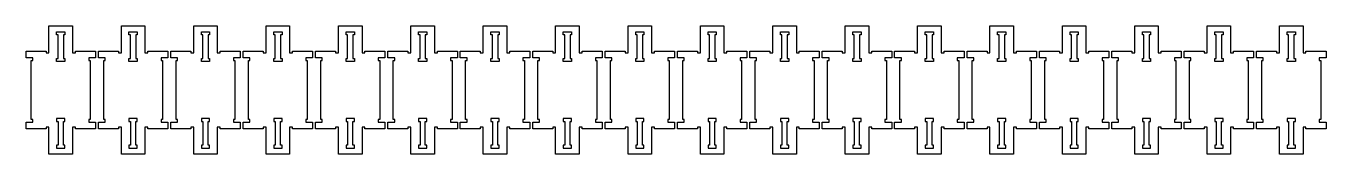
# Model space of a CAD drawing. Header units: millimetres. Extents: x -30325 to 14169, y -12596 to 6470.
# Drawn here: x -10506 to -6088, y -9579 to -9143 of the extents above; entities that cross this region are included whole.
import ezdxf

# ---------------------------------------------------------------- set-up
doc = ezdxf.new("R2010")
doc.units = ezdxf.units.MM
doc.header["$MEASUREMENT"] = 0

msp = doc.modelspace()

# ---------------------------------------------------------------- linework, layer by layer
for points in [[(-10338.3, -9233.9), (-10338.3, -9228.9), (-10270.3, -9228.9), (-10270.3, -9250.9), (-10293.3, -9250.9), (-10293.3, -9260.9), (-10288.3, -9260.9), (-10288.3, -9460.9), (-10293.3, -9460.9), (-10293.3, -9470.9), (-10270.3, -9470.9), (-10270.3, -9492.9), (-10338.3, -9492.9), (-10338.3, -9487.9), (-10348.3, -9487.9), (-10348.3, -9578.9), (-10428.3, -9578.9), (-10428.3, -9487.9), (-10438.3, -9487.9), (-10438.3, -9492.9), (-10506.3, -9492.9), (-10506.3, -9470.9), (-10483.3, -9470.9), (-10483.3, -9460.9), (-10488.3, -9460.9), (-10488.3, -9260.9), (-10483.3, -9260.9), (-10483.3, -9250.9), (-10506.3, -9250.9), (-10506.3, -9228.9), (-10438.3, -9228.9), (-10438.3, -9233.9), (-10428.3, -9233.9), (-10428.3, -9142.9), (-10348.3, -9142.9), (-10348.3, -9233.9)], [(-10092.3, -9233.9), (-10092.3, -9228.9), (-10024.3, -9228.9), (-10024.3, -9250.9), (-10047.3, -9250.9), (-10047.3, -9260.9), (-10042.3, -9260.9), (-10042.3, -9460.9), (-10047.3, -9460.9), (-10047.3, -9470.9), (-10024.3, -9470.9), (-10024.3, -9492.9), (-10092.3, -9492.9), (-10092.3, -9487.9), (-10102.3, -9487.9), (-10102.3, -9578.9), (-10182.3, -9578.9), (-10182.3, -9487.9), (-10192.3, -9487.9), (-10192.3, -9492.9), (-10260.3, -9492.9), (-10260.3, -9470.9), (-10237.3, -9470.9), (-10237.3, -9460.9), (-10242.3, -9460.9), (-10242.3, -9260.9), (-10237.3, -9260.9), (-10237.3, -9250.9), (-10260.3, -9250.9), (-10260.3, -9228.9), (-10192.3, -9228.9), (-10192.3, -9233.9), (-10182.3, -9233.9), (-10182.3, -9142.9), (-10102.3, -9142.9), (-10102.3, -9233.9)], [(-9846.3, -9233.9), (-9846.3, -9228.9), (-9778.3, -9228.9), (-9778.3, -9250.9), (-9801.3, -9250.9), (-9801.3, -9260.9), (-9796.3, -9260.9), (-9796.3, -9460.9), (-9801.3, -9460.9), (-9801.3, -9470.9), (-9778.3, -9470.9), (-9778.3, -9492.9), (-9846.3, -9492.9), (-9846.3, -9487.9), (-9856.3, -9487.9), (-9856.3, -9578.9), (-9936.3, -9578.9), (-9936.3, -9487.9), (-9946.3, -9487.9), (-9946.3, -9492.9), (-10014.3, -9492.9), (-10014.3, -9470.9), (-9991.3, -9470.9), (-9991.3, -9460.9), (-9996.3, -9460.9), (-9996.3, -9260.9), (-9991.3, -9260.9), (-9991.3, -9250.9), (-10014.3, -9250.9), (-10014.3, -9228.9), (-9946.3, -9228.9), (-9946.3, -9233.9), (-9936.3, -9233.9), (-9936.3, -9142.9), (-9856.3, -9142.9), (-9856.3, -9233.9)], [(-9600.3, -9233.9), (-9600.3, -9228.9), (-9532.3, -9228.9), (-9532.3, -9250.9), (-9555.3, -9250.9), (-9555.3, -9260.9), (-9550.3, -9260.9), (-9550.3, -9460.9), (-9555.3, -9460.9), (-9555.3, -9470.9), (-9532.3, -9470.9), (-9532.3, -9492.9), (-9600.3, -9492.9), (-9600.3, -9487.9), (-9610.3, -9487.9), (-9610.3, -9578.9), (-9690.3, -9578.9), (-9690.3, -9487.9), (-9700.3, -9487.9), (-9700.3, -9492.9), (-9768.3, -9492.9), (-9768.3, -9470.9), (-9745.3, -9470.9), (-9745.3, -9460.9), (-9750.3, -9460.9), (-9750.3, -9260.9), (-9745.3, -9260.9), (-9745.3, -9250.9), (-9768.3, -9250.9), (-9768.3, -9228.9), (-9700.3, -9228.9), (-9700.3, -9233.9), (-9690.3, -9233.9), (-9690.3, -9142.9), (-9610.3, -9142.9), (-9610.3, -9233.9)], [(-9354.3, -9233.9), (-9354.3, -9228.9), (-9286.3, -9228.9), (-9286.3, -9250.9), (-9309.3, -9250.9), (-9309.3, -9260.9), (-9304.3, -9260.9), (-9304.3, -9460.9), (-9309.3, -9460.9), (-9309.3, -9470.9), (-9286.3, -9470.9), (-9286.3, -9492.9), (-9354.3, -9492.9), (-9354.3, -9487.9), (-9364.3, -9487.9), (-9364.3, -9578.9), (-9444.3, -9578.9), (-9444.3, -9487.9), (-9454.3, -9487.9), (-9454.3, -9492.9), (-9522.3, -9492.9), (-9522.3, -9470.9), (-9499.3, -9470.9), (-9499.3, -9460.9), (-9504.3, -9460.9), (-9504.3, -9260.9), (-9499.3, -9260.9), (-9499.3, -9250.9), (-9522.3, -9250.9), (-9522.3, -9228.9), (-9454.3, -9228.9), (-9454.3, -9233.9), (-9444.3, -9233.9), (-9444.3, -9142.9), (-9364.3, -9142.9), (-9364.3, -9233.9)], [(-9108.3, -9233.9), (-9108.3, -9228.9), (-9040.3, -9228.9), (-9040.3, -9250.9), (-9063.3, -9250.9), (-9063.3, -9260.9), (-9058.3, -9260.9), (-9058.3, -9460.9), (-9063.3, -9460.9), (-9063.3, -9470.9), (-9040.3, -9470.9), (-9040.3, -9492.9), (-9108.3, -9492.9), (-9108.3, -9487.9), (-9118.3, -9487.9), (-9118.3, -9578.9), (-9198.3, -9578.9), (-9198.3, -9487.9), (-9208.3, -9487.9), (-9208.3, -9492.9), (-9276.3, -9492.9), (-9276.3, -9470.9), (-9253.3, -9470.9), (-9253.3, -9460.9), (-9258.3, -9460.9), (-9258.3, -9260.9), (-9253.3, -9260.9), (-9253.3, -9250.9), (-9276.3, -9250.9), (-9276.3, -9228.9), (-9208.3, -9228.9), (-9208.3, -9233.9), (-9198.3, -9233.9), (-9198.3, -9142.9), (-9118.3, -9142.9), (-9118.3, -9233.9)], [(-8862.3, -9233.9), (-8862.3, -9228.9), (-8794.3, -9228.9), (-8794.3, -9250.9), (-8817.3, -9250.9), (-8817.3, -9260.9), (-8812.3, -9260.9), (-8812.3, -9460.9), (-8817.3, -9460.9), (-8817.3, -9470.9), (-8794.3, -9470.9), (-8794.3, -9492.9), (-8862.3, -9492.9), (-8862.3, -9487.9), (-8872.3, -9487.9), (-8872.3, -9578.9), (-8952.3, -9578.9), (-8952.3, -9487.9), (-8962.3, -9487.9), (-8962.3, -9492.9), (-9030.3, -9492.9), (-9030.3, -9470.9), (-9007.3, -9470.9), (-9007.3, -9460.9), (-9012.3, -9460.9), (-9012.3, -9260.9), (-9007.3, -9260.9), (-9007.3, -9250.9), (-9030.3, -9250.9), (-9030.3, -9228.9), (-8962.3, -9228.9), (-8962.3, -9233.9), (-8952.3, -9233.9), (-8952.3, -9142.9), (-8872.3, -9142.9), (-8872.3, -9233.9)], [(-8616.3, -9233.9), (-8616.3, -9228.9), (-8548.3, -9228.9), (-8548.3, -9250.9), (-8571.3, -9250.9), (-8571.3, -9260.9), (-8566.3, -9260.9), (-8566.3, -9460.9), (-8571.3, -9460.9), (-8571.3, -9470.9), (-8548.3, -9470.9), (-8548.3, -9492.9), (-8616.3, -9492.9), (-8616.3, -9487.9), (-8626.3, -9487.9), (-8626.3, -9578.9), (-8706.3, -9578.9), (-8706.3, -9487.9), (-8716.3, -9487.9), (-8716.3, -9492.9), (-8784.3, -9492.9), (-8784.3, -9470.9), (-8761.3, -9470.9), (-8761.3, -9460.9), (-8766.3, -9460.9), (-8766.3, -9260.9), (-8761.3, -9260.9), (-8761.3, -9250.9), (-8784.3, -9250.9), (-8784.3, -9228.9), (-8716.3, -9228.9), (-8716.3, -9233.9), (-8706.3, -9233.9), (-8706.3, -9142.9), (-8626.3, -9142.9), (-8626.3, -9233.9)], [(-8370.3, -9233.9), (-8370.3, -9228.9), (-8302.3, -9228.9), (-8302.3, -9250.9), (-8325.3, -9250.9), (-8325.3, -9260.9), (-8320.3, -9260.9), (-8320.3, -9460.9), (-8325.3, -9460.9), (-8325.3, -9470.9), (-8302.3, -9470.9), (-8302.3, -9492.9), (-8370.3, -9492.9), (-8370.3, -9487.9), (-8380.3, -9487.9), (-8380.3, -9578.9), (-8460.3, -9578.9), (-8460.3, -9487.9), (-8470.3, -9487.9), (-8470.3, -9492.9), (-8538.3, -9492.9), (-8538.3, -9470.9), (-8515.3, -9470.9), (-8515.3, -9460.9), (-8520.3, -9460.9), (-8520.3, -9260.9), (-8515.3, -9260.9), (-8515.3, -9250.9), (-8538.3, -9250.9), (-8538.3, -9228.9), (-8470.3, -9228.9), (-8470.3, -9233.9), (-8460.3, -9233.9), (-8460.3, -9142.9), (-8380.3, -9142.9), (-8380.3, -9233.9)], [(-8124.3, -9233.9), (-8124.3, -9228.9), (-8056.3, -9228.9), (-8056.3, -9250.9), (-8079.3, -9250.9), (-8079.3, -9260.9), (-8074.3, -9260.9), (-8074.3, -9460.9), (-8079.3, -9460.9), (-8079.3, -9470.9), (-8056.3, -9470.9), (-8056.3, -9492.9), (-8124.3, -9492.9), (-8124.3, -9487.9), (-8134.3, -9487.9), (-8134.3, -9578.9), (-8214.3, -9578.9), (-8214.3, -9487.9), (-8224.3, -9487.9), (-8224.3, -9492.9), (-8292.3, -9492.9), (-8292.3, -9470.9), (-8269.3, -9470.9), (-8269.3, -9460.9), (-8274.3, -9460.9), (-8274.3, -9260.9), (-8269.3, -9260.9), (-8269.3, -9250.9), (-8292.3, -9250.9), (-8292.3, -9228.9), (-8224.3, -9228.9), (-8224.3, -9233.9), (-8214.3, -9233.9), (-8214.3, -9142.9), (-8134.3, -9142.9), (-8134.3, -9233.9)], [(-7878.3, -9233.9), (-7878.3, -9228.9), (-7810.3, -9228.9), (-7810.3, -9250.9), (-7833.3, -9250.9), (-7833.3, -9260.9), (-7828.3, -9260.9), (-7828.3, -9460.9), (-7833.3, -9460.9), (-7833.3, -9470.9), (-7810.3, -9470.9), (-7810.3, -9492.9), (-7878.3, -9492.9), (-7878.3, -9487.9), (-7888.3, -9487.9), (-7888.3, -9578.9), (-7968.3, -9578.9), (-7968.3, -9487.9), (-7978.3, -9487.9), (-7978.3, -9492.9), (-8046.3, -9492.9), (-8046.3, -9470.9), (-8023.3, -9470.9), (-8023.3, -9460.9), (-8028.3, -9460.9), (-8028.3, -9260.9), (-8023.3, -9260.9), (-8023.3, -9250.9), (-8046.3, -9250.9), (-8046.3, -9228.9), (-7978.3, -9228.9), (-7978.3, -9233.9), (-7968.3, -9233.9), (-7968.3, -9142.9), (-7888.3, -9142.9), (-7888.3, -9233.9)], [(-7632.3, -9233.9), (-7632.3, -9228.9), (-7564.3, -9228.9), (-7564.3, -9250.9), (-7587.3, -9250.9), (-7587.3, -9260.9), (-7582.3, -9260.9), (-7582.3, -9460.9), (-7587.3, -9460.9), (-7587.3, -9470.9), (-7564.3, -9470.9), (-7564.3, -9492.9), (-7632.3, -9492.9), (-7632.3, -9487.9), (-7642.3, -9487.9), (-7642.3, -9578.9), (-7722.3, -9578.9), (-7722.3, -9487.9), (-7732.3, -9487.9), (-7732.3, -9492.9), (-7800.3, -9492.9), (-7800.3, -9470.9), (-7777.3, -9470.9), (-7777.3, -9460.9), (-7782.3, -9460.9), (-7782.3, -9260.9), (-7777.3, -9260.9), (-7777.3, -9250.9), (-7800.3, -9250.9), (-7800.3, -9228.9), (-7732.3, -9228.9), (-7732.3, -9233.9), (-7722.3, -9233.9), (-7722.3, -9142.9), (-7642.3, -9142.9), (-7642.3, -9233.9)], [(-7386.3, -9233.9), (-7386.3, -9228.9), (-7318.3, -9228.9), (-7318.3, -9250.9), (-7341.3, -9250.9), (-7341.3, -9260.9), (-7336.3, -9260.9), (-7336.3, -9460.9), (-7341.3, -9460.9), (-7341.3, -9470.9), (-7318.3, -9470.9), (-7318.3, -9492.9), (-7386.3, -9492.9), (-7386.3, -9487.9), (-7396.3, -9487.9), (-7396.3, -9578.9), (-7476.3, -9578.9), (-7476.3, -9487.9), (-7486.3, -9487.9), (-7486.3, -9492.9), (-7554.3, -9492.9), (-7554.3, -9470.9), (-7531.3, -9470.9), (-7531.3, -9460.9), (-7536.3, -9460.9), (-7536.3, -9260.9), (-7531.3, -9260.9), (-7531.3, -9250.9), (-7554.3, -9250.9), (-7554.3, -9228.9), (-7486.3, -9228.9), (-7486.3, -9233.9), (-7476.3, -9233.9), (-7476.3, -9142.9), (-7396.3, -9142.9), (-7396.3, -9233.9)], [(-7140.3, -9233.9), (-7140.3, -9228.9), (-7072.3, -9228.9), (-7072.3, -9250.9), (-7095.3, -9250.9), (-7095.3, -9260.9), (-7090.3, -9260.9), (-7090.3, -9460.9), (-7095.3, -9460.9), (-7095.3, -9470.9), (-7072.3, -9470.9), (-7072.3, -9492.9), (-7140.3, -9492.9), (-7140.3, -9487.9), (-7150.3, -9487.9), (-7150.3, -9578.9), (-7230.3, -9578.9), (-7230.3, -9487.9), (-7240.3, -9487.9), (-7240.3, -9492.9), (-7308.3, -9492.9), (-7308.3, -9470.9), (-7285.3, -9470.9), (-7285.3, -9460.9), (-7290.3, -9460.9), (-7290.3, -9260.9), (-7285.3, -9260.9), (-7285.3, -9250.9), (-7308.3, -9250.9), (-7308.3, -9228.9), (-7240.3, -9228.9), (-7240.3, -9233.9), (-7230.3, -9233.9), (-7230.3, -9142.9), (-7150.3, -9142.9), (-7150.3, -9233.9)], [(-6894.3, -9233.9), (-6894.3, -9228.9), (-6826.3, -9228.9), (-6826.3, -9250.9), (-6849.3, -9250.9), (-6849.3, -9260.9), (-6844.3, -9260.9), (-6844.3, -9460.9), (-6849.3, -9460.9), (-6849.3, -9470.9), (-6826.3, -9470.9), (-6826.3, -9492.9), (-6894.3, -9492.9), (-6894.3, -9487.9), (-6904.3, -9487.9), (-6904.3, -9578.9), (-6984.3, -9578.9), (-6984.3, -9487.9), (-6994.3, -9487.9), (-6994.3, -9492.9), (-7062.3, -9492.9), (-7062.3, -9470.9), (-7039.3, -9470.9), (-7039.3, -9460.9), (-7044.3, -9460.9), (-7044.3, -9260.9), (-7039.3, -9260.9), (-7039.3, -9250.9), (-7062.3, -9250.9), (-7062.3, -9228.9), (-6994.3, -9228.9), (-6994.3, -9233.9), (-6984.3, -9233.9), (-6984.3, -9142.9), (-6904.3, -9142.9), (-6904.3, -9233.9)], [(-6648.3, -9233.9), (-6648.3, -9228.9), (-6580.3, -9228.9), (-6580.3, -9250.9), (-6603.3, -9250.9), (-6603.3, -9260.9), (-6598.3, -9260.9), (-6598.3, -9460.9), (-6603.3, -9460.9), (-6603.3, -9470.9), (-6580.3, -9470.9), (-6580.3, -9492.9), (-6648.3, -9492.9), (-6648.3, -9487.9), (-6658.3, -9487.9), (-6658.3, -9578.9), (-6738.3, -9578.9), (-6738.3, -9487.9), (-6748.3, -9487.9), (-6748.3, -9492.9), (-6816.3, -9492.9), (-6816.3, -9470.9), (-6793.3, -9470.9), (-6793.3, -9460.9), (-6798.3, -9460.9), (-6798.3, -9260.9), (-6793.3, -9260.9), (-6793.3, -9250.9), (-6816.3, -9250.9), (-6816.3, -9228.9), (-6748.3, -9228.9), (-6748.3, -9233.9), (-6738.3, -9233.9), (-6738.3, -9142.9), (-6658.3, -9142.9), (-6658.3, -9233.9)], [(-6402.3, -9233.9), (-6402.3, -9228.9), (-6334.3, -9228.9), (-6334.3, -9250.9), (-6357.3, -9250.9), (-6357.3, -9260.9), (-6352.3, -9260.9), (-6352.3, -9460.9), (-6357.3, -9460.9), (-6357.3, -9470.9), (-6334.3, -9470.9), (-6334.3, -9492.9), (-6402.3, -9492.9), (-6402.3, -9487.9), (-6412.3, -9487.9), (-6412.3, -9578.9), (-6492.3, -9578.9), (-6492.3, -9487.9), (-6502.3, -9487.9), (-6502.3, -9492.9), (-6570.3, -9492.9), (-6570.3, -9470.9), (-6547.3, -9470.9), (-6547.3, -9460.9), (-6552.3, -9460.9), (-6552.3, -9260.9), (-6547.3, -9260.9), (-6547.3, -9250.9), (-6570.3, -9250.9), (-6570.3, -9228.9), (-6502.3, -9228.9), (-6502.3, -9233.9), (-6492.3, -9233.9), (-6492.3, -9142.9), (-6412.3, -9142.9), (-6412.3, -9233.9)], [(-6156.3, -9233.9), (-6156.3, -9228.9), (-6088.3, -9228.9), (-6088.3, -9250.9), (-6111.3, -9250.9), (-6111.3, -9260.9), (-6106.3, -9260.9), (-6106.3, -9460.9), (-6111.3, -9460.9), (-6111.3, -9470.9), (-6088.3, -9470.9), (-6088.3, -9492.9), (-6156.3, -9492.9), (-6156.3, -9487.9), (-6166.3, -9487.9), (-6166.3, -9578.9), (-6246.3, -9578.9), (-6246.3, -9487.9), (-6256.3, -9487.9), (-6256.3, -9492.9), (-6324.3, -9492.9), (-6324.3, -9470.9), (-6301.3, -9470.9), (-6301.3, -9460.9), (-6306.3, -9460.9), (-6306.3, -9260.9), (-6301.3, -9260.9), (-6301.3, -9250.9), (-6324.3, -9250.9), (-6324.3, -9228.9), (-6256.3, -9228.9), (-6256.3, -9233.9), (-6246.3, -9233.9), (-6246.3, -9142.9), (-6166.3, -9142.9), (-6166.3, -9233.9)], [(-10374.3, -9172.9), (-10379.3, -9172.9), (-10379.3, -9253.9), (-10374.3, -9253.9), (-10374.3, -9263.9), (-10402.3, -9263.9), (-10402.3, -9253.9), (-10397.3, -9253.9), (-10397.3, -9172.9), (-10402.3, -9172.9), (-10402.3, -9162.9), (-10374.3, -9162.9)], [(-10128.3, -9172.9), (-10133.3, -9172.9), (-10133.3, -9253.9), (-10128.3, -9253.9), (-10128.3, -9263.9), (-10156.3, -9263.9), (-10156.3, -9253.9), (-10151.3, -9253.9), (-10151.3, -9172.9), (-10156.3, -9172.9), (-10156.3, -9162.9), (-10128.3, -9162.9)], [(-9882.3, -9172.9), (-9887.3, -9172.9), (-9887.3, -9253.9), (-9882.3, -9253.9), (-9882.3, -9263.9), (-9910.3, -9263.9), (-9910.3, -9253.9), (-9905.3, -9253.9), (-9905.3, -9172.9), (-9910.3, -9172.9), (-9910.3, -9162.9), (-9882.3, -9162.9)], [(-9636.3, -9172.9), (-9641.3, -9172.9), (-9641.3, -9253.9), (-9636.3, -9253.9), (-9636.3, -9263.9), (-9664.3, -9263.9), (-9664.3, -9253.9), (-9659.3, -9253.9), (-9659.3, -9172.9), (-9664.3, -9172.9), (-9664.3, -9162.9), (-9636.3, -9162.9)], [(-9390.3, -9172.9), (-9395.3, -9172.9), (-9395.3, -9253.9), (-9390.3, -9253.9), (-9390.3, -9263.9), (-9418.3, -9263.9), (-9418.3, -9253.9), (-9413.3, -9253.9), (-9413.3, -9172.9), (-9418.3, -9172.9), (-9418.3, -9162.9), (-9390.3, -9162.9)], [(-9144.3, -9172.9), (-9149.3, -9172.9), (-9149.3, -9253.9), (-9144.3, -9253.9), (-9144.3, -9263.9), (-9172.3, -9263.9), (-9172.3, -9253.9), (-9167.3, -9253.9), (-9167.3, -9172.9), (-9172.3, -9172.9), (-9172.3, -9162.9), (-9144.3, -9162.9)], [(-8898.3, -9172.9), (-8903.3, -9172.9), (-8903.3, -9253.9), (-8898.3, -9253.9), (-8898.3, -9263.9), (-8926.3, -9263.9), (-8926.3, -9253.9), (-8921.3, -9253.9), (-8921.3, -9172.9), (-8926.3, -9172.9), (-8926.3, -9162.9), (-8898.3, -9162.9)], [(-8652.3, -9172.9), (-8657.3, -9172.9), (-8657.3, -9253.9), (-8652.3, -9253.9), (-8652.3, -9263.9), (-8680.3, -9263.9), (-8680.3, -9253.9), (-8675.3, -9253.9), (-8675.3, -9172.9), (-8680.3, -9172.9), (-8680.3, -9162.9), (-8652.3, -9162.9)], [(-8406.3, -9172.9), (-8411.3, -9172.9), (-8411.3, -9253.9), (-8406.3, -9253.9), (-8406.3, -9263.9), (-8434.3, -9263.9), (-8434.3, -9253.9), (-8429.3, -9253.9), (-8429.3, -9172.9), (-8434.3, -9172.9), (-8434.3, -9162.9), (-8406.3, -9162.9)], [(-8160.3, -9172.9), (-8165.3, -9172.9), (-8165.3, -9253.9), (-8160.3, -9253.9), (-8160.3, -9263.9), (-8188.3, -9263.9), (-8188.3, -9253.9), (-8183.3, -9253.9), (-8183.3, -9172.9), (-8188.3, -9172.9), (-8188.3, -9162.9), (-8160.3, -9162.9)], [(-7914.3, -9172.9), (-7919.3, -9172.9), (-7919.3, -9253.9), (-7914.3, -9253.9), (-7914.3, -9263.9), (-7942.3, -9263.9), (-7942.3, -9253.9), (-7937.3, -9253.9), (-7937.3, -9172.9), (-7942.3, -9172.9), (-7942.3, -9162.9), (-7914.3, -9162.9)], [(-7668.3, -9172.9), (-7673.3, -9172.9), (-7673.3, -9253.9), (-7668.3, -9253.9), (-7668.3, -9263.9), (-7696.3, -9263.9), (-7696.3, -9253.9), (-7691.3, -9253.9), (-7691.3, -9172.9), (-7696.3, -9172.9), (-7696.3, -9162.9), (-7668.3, -9162.9)], [(-7422.3, -9172.9), (-7427.3, -9172.9), (-7427.3, -9253.9), (-7422.3, -9253.9), (-7422.3, -9263.9), (-7450.3, -9263.9), (-7450.3, -9253.9), (-7445.3, -9253.9), (-7445.3, -9172.9), (-7450.3, -9172.9), (-7450.3, -9162.9), (-7422.3, -9162.9)], [(-7176.3, -9172.9), (-7181.3, -9172.9), (-7181.3, -9253.9), (-7176.3, -9253.9), (-7176.3, -9263.9), (-7204.3, -9263.9), (-7204.3, -9253.9), (-7199.3, -9253.9), (-7199.3, -9172.9), (-7204.3, -9172.9), (-7204.3, -9162.9), (-7176.3, -9162.9)], [(-6930.3, -9172.9), (-6935.3, -9172.9), (-6935.3, -9253.9), (-6930.3, -9253.9), (-6930.3, -9263.9), (-6958.3, -9263.9), (-6958.3, -9253.9), (-6953.3, -9253.9), (-6953.3, -9172.9), (-6958.3, -9172.9), (-6958.3, -9162.9), (-6930.3, -9162.9)], [(-6684.3, -9172.9), (-6689.3, -9172.9), (-6689.3, -9253.9), (-6684.3, -9253.9), (-6684.3, -9263.9), (-6712.3, -9263.9), (-6712.3, -9253.9), (-6707.3, -9253.9), (-6707.3, -9172.9), (-6712.3, -9172.9), (-6712.3, -9162.9), (-6684.3, -9162.9)], [(-6438.3, -9172.9), (-6443.3, -9172.9), (-6443.3, -9253.9), (-6438.3, -9253.9), (-6438.3, -9263.9), (-6466.3, -9263.9), (-6466.3, -9253.9), (-6461.3, -9253.9), (-6461.3, -9172.9), (-6466.3, -9172.9), (-6466.3, -9162.9), (-6438.3, -9162.9)], [(-6192.3, -9172.9), (-6197.3, -9172.9), (-6197.3, -9253.9), (-6192.3, -9253.9), (-6192.3, -9263.9), (-6220.3, -9263.9), (-6220.3, -9253.9), (-6215.3, -9253.9), (-6215.3, -9172.9), (-6220.3, -9172.9), (-6220.3, -9162.9), (-6192.3, -9162.9)], [(-10402.3, -9548.9), (-10402.3, -9558.9), (-10374.3, -9558.9), (-10374.3, -9548.9), (-10379.3, -9548.9), (-10379.3, -9467.9), (-10374.3, -9467.9), (-10374.3, -9457.9), (-10402.3, -9457.9), (-10402.3, -9467.9), (-10397.3, -9467.9), (-10397.3, -9548.9)], [(-10156.3, -9548.9), (-10156.3, -9558.9), (-10128.3, -9558.9), (-10128.3, -9548.9), (-10133.3, -9548.9), (-10133.3, -9467.9), (-10128.3, -9467.9), (-10128.3, -9457.9), (-10156.3, -9457.9), (-10156.3, -9467.9), (-10151.3, -9467.9), (-10151.3, -9548.9)], [(-9910.3, -9548.9), (-9910.3, -9558.9), (-9882.3, -9558.9), (-9882.3, -9548.9), (-9887.3, -9548.9), (-9887.3, -9467.9), (-9882.3, -9467.9), (-9882.3, -9457.9), (-9910.3, -9457.9), (-9910.3, -9467.9), (-9905.3, -9467.9), (-9905.3, -9548.9)], [(-9664.3, -9548.9), (-9664.3, -9558.9), (-9636.3, -9558.9), (-9636.3, -9548.9), (-9641.3, -9548.9), (-9641.3, -9467.9), (-9636.3, -9467.9), (-9636.3, -9457.9), (-9664.3, -9457.9), (-9664.3, -9467.9), (-9659.3, -9467.9), (-9659.3, -9548.9)], [(-9418.3, -9548.9), (-9418.3, -9558.9), (-9390.3, -9558.9), (-9390.3, -9548.9), (-9395.3, -9548.9), (-9395.3, -9467.9), (-9390.3, -9467.9), (-9390.3, -9457.9), (-9418.3, -9457.9), (-9418.3, -9467.9), (-9413.3, -9467.9), (-9413.3, -9548.9)], [(-9172.3, -9548.9), (-9172.3, -9558.9), (-9144.3, -9558.9), (-9144.3, -9548.9), (-9149.3, -9548.9), (-9149.3, -9467.9), (-9144.3, -9467.9), (-9144.3, -9457.9), (-9172.3, -9457.9), (-9172.3, -9467.9), (-9167.3, -9467.9), (-9167.3, -9548.9)], [(-8926.3, -9548.9), (-8926.3, -9558.9), (-8898.3, -9558.9), (-8898.3, -9548.9), (-8903.3, -9548.9), (-8903.3, -9467.9), (-8898.3, -9467.9), (-8898.3, -9457.9), (-8926.3, -9457.9), (-8926.3, -9467.9), (-8921.3, -9467.9), (-8921.3, -9548.9)], [(-8680.3, -9548.9), (-8680.3, -9558.9), (-8652.3, -9558.9), (-8652.3, -9548.9), (-8657.3, -9548.9), (-8657.3, -9467.9), (-8652.3, -9467.9), (-8652.3, -9457.9), (-8680.3, -9457.9), (-8680.3, -9467.9), (-8675.3, -9467.9), (-8675.3, -9548.9)], [(-8434.3, -9548.9), (-8434.3, -9558.9), (-8406.3, -9558.9), (-8406.3, -9548.9), (-8411.3, -9548.9), (-8411.3, -9467.9), (-8406.3, -9467.9), (-8406.3, -9457.9), (-8434.3, -9457.9), (-8434.3, -9467.9), (-8429.3, -9467.9), (-8429.3, -9548.9)], [(-8188.3, -9548.9), (-8188.3, -9558.9), (-8160.3, -9558.9), (-8160.3, -9548.9), (-8165.3, -9548.9), (-8165.3, -9467.9), (-8160.3, -9467.9), (-8160.3, -9457.9), (-8188.3, -9457.9), (-8188.3, -9467.9), (-8183.3, -9467.9), (-8183.3, -9548.9)], [(-7942.3, -9548.9), (-7942.3, -9558.9), (-7914.3, -9558.9), (-7914.3, -9548.9), (-7919.3, -9548.9), (-7919.3, -9467.9), (-7914.3, -9467.9), (-7914.3, -9457.9), (-7942.3, -9457.9), (-7942.3, -9467.9), (-7937.3, -9467.9), (-7937.3, -9548.9)], [(-7696.3, -9548.9), (-7696.3, -9558.9), (-7668.3, -9558.9), (-7668.3, -9548.9), (-7673.3, -9548.9), (-7673.3, -9467.9), (-7668.3, -9467.9), (-7668.3, -9457.9), (-7696.3, -9457.9), (-7696.3, -9467.9), (-7691.3, -9467.9), (-7691.3, -9548.9)], [(-7450.3, -9548.9), (-7450.3, -9558.9), (-7422.3, -9558.9), (-7422.3, -9548.9), (-7427.3, -9548.9), (-7427.3, -9467.9), (-7422.3, -9467.9), (-7422.3, -9457.9), (-7450.3, -9457.9), (-7450.3, -9467.9), (-7445.3, -9467.9), (-7445.3, -9548.9)], [(-7204.3, -9548.9), (-7204.3, -9558.9), (-7176.3, -9558.9), (-7176.3, -9548.9), (-7181.3, -9548.9), (-7181.3, -9467.9), (-7176.3, -9467.9), (-7176.3, -9457.9), (-7204.3, -9457.9), (-7204.3, -9467.9), (-7199.3, -9467.9), (-7199.3, -9548.9)], [(-6958.3, -9548.9), (-6958.3, -9558.9), (-6930.3, -9558.9), (-6930.3, -9548.9), (-6935.3, -9548.9), (-6935.3, -9467.9), (-6930.3, -9467.9), (-6930.3, -9457.9), (-6958.3, -9457.9), (-6958.3, -9467.9), (-6953.3, -9467.9), (-6953.3, -9548.9)], [(-6712.3, -9548.9), (-6712.3, -9558.9), (-6684.3, -9558.9), (-6684.3, -9548.9), (-6689.3, -9548.9), (-6689.3, -9467.9), (-6684.3, -9467.9), (-6684.3, -9457.9), (-6712.3, -9457.9), (-6712.3, -9467.9), (-6707.3, -9467.9), (-6707.3, -9548.9)], [(-6466.3, -9548.9), (-6466.3, -9558.9), (-6438.3, -9558.9), (-6438.3, -9548.9), (-6443.3, -9548.9), (-6443.3, -9467.9), (-6438.3, -9467.9), (-6438.3, -9457.9), (-6466.3, -9457.9), (-6466.3, -9467.9), (-6461.3, -9467.9), (-6461.3, -9548.9)], [(-6220.3, -9548.9), (-6220.3, -9558.9), (-6192.3, -9558.9), (-6192.3, -9548.9), (-6197.3, -9548.9), (-6197.3, -9467.9), (-6192.3, -9467.9), (-6192.3, -9457.9), (-6220.3, -9457.9), (-6220.3, -9467.9), (-6215.3, -9467.9), (-6215.3, -9548.9)]]:
    msp.add_lwpolyline(points, close=True)

doc.saveas('drawing.dxf')
